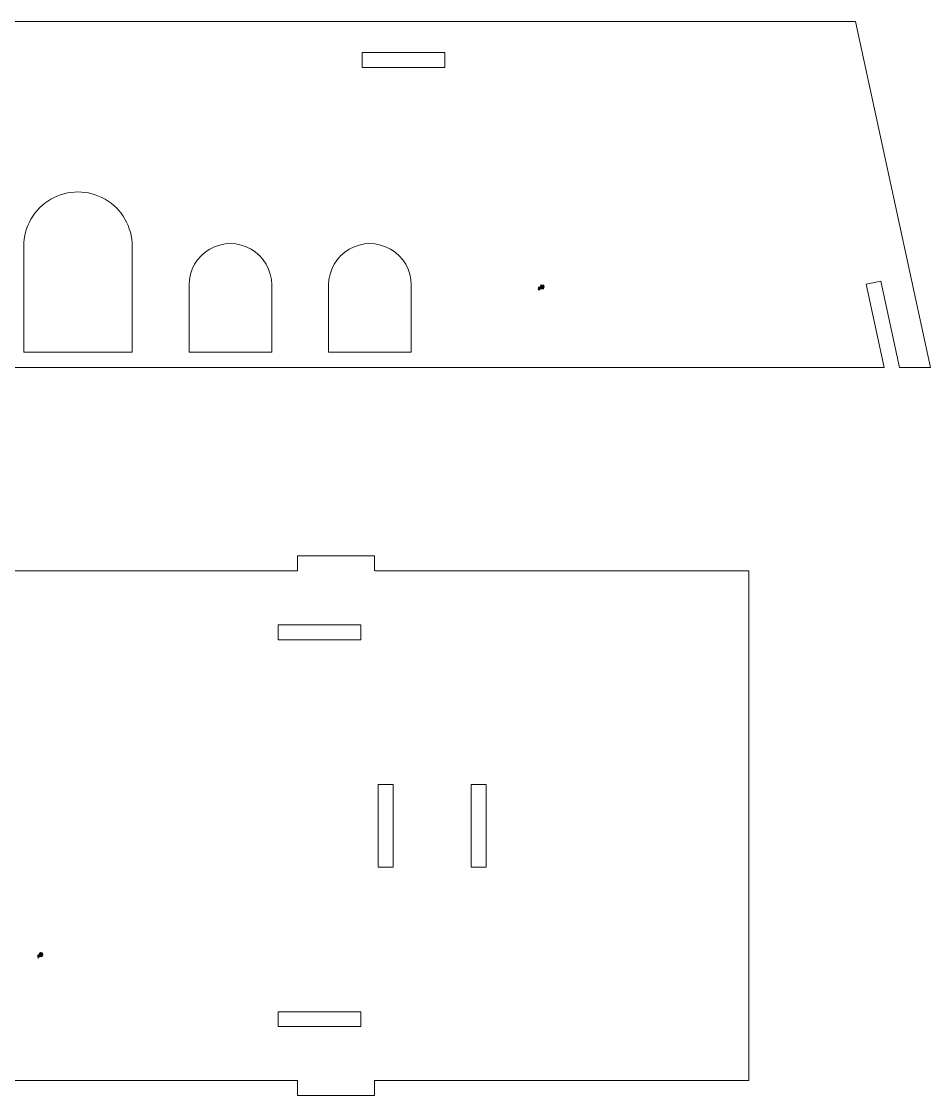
# Model space of a CAD drawing. Header units: centimetres. Extents: x -51 to 100, y -24 to 30.
# Drawn here: x 11.5 to 35.77, y 0.11 to 28.78 of the extents above; entities that cross this region are included whole.
import ezdxf

# ---------------------------------------------------------------- set-up
doc = ezdxf.new("R2010")
doc.units = ezdxf.units.CM
doc.header["$MEASUREMENT"] = 0

msp = doc.modelspace()

# ---------------------------------------------------------------- linework, layer by layer
at = {"lineweight": 9}
for points in [[(-7.74697, 28.78229), (-7.74697, 28.78229), (33.77027, 28.78229), (33.77027, 28.78229)], [(35.77027, 19.54089), (35.77027, 19.54089), (33.77027, 28.78229), (33.77027, 28.78229)], [(11.56335, 22.78229), (11.56335, 22.78229), (11.56335, 19.95469), (11.56335, 19.95469)], [(14.45991, 22.78229), (14.45991, 22.78229), (14.45991, 19.95469), (14.45991, 19.95469)], [(34.44267, 21.85125), (34.44267, 21.85125), (34.05171, 21.76665), (34.05171, 21.76665)], [(34.44267, 21.85125), (34.44267, 21.85125), (34.94267, 19.54089), (34.94267, 19.54089)], [(34.05171, 21.76665), (34.05171, 21.76665), (34.53339, 19.54089), (34.53339, 19.54089)], [(11.56335, 19.95469), (11.56335, 19.95469), (14.45991, 19.95469), (14.45991, 19.95469)], [(-8.51013, 19.54089), (-8.51013, 19.54089), (14.45991, 19.54089), (14.45991, 19.54089)], [(14.45991, 19.54089), (14.45991, 19.54089), (34.53339, 19.54089), (34.53339, 19.54089)], [(34.94267, 19.54089), (34.94267, 19.54089), (35.77027, 19.54089), (35.77027, 19.54089)], [(20.92979, 14.51521), (20.92979, 14.51521), (18.87463, 14.51521), (18.87463, 14.51521)], [(18.87463, 14.51521), (18.87463, 14.51521), (18.87463, 14.11521), (18.87463, 14.11521)], [(20.92979, 14.11521), (20.92979, 14.11521), (20.92979, 14.51521), (20.92979, 14.51521)], [(18.87463, 14.11521), (18.87463, 14.11521), (3.55739, 14.11521), (3.55739, 14.11521)], [(3.55739, 0.50693), (3.55739, 0.50693), (18.87463, 0.50693), (18.87463, 0.50693)], [(18.87463, 0.10693), (18.87463, 0.10693), (18.87463, 0.50693), (18.87463, 0.50693)], [(20.92979, 0.50693), (20.92979, 0.50693), (20.92979, 0.10693), (20.92979, 0.10693)], [(20.92979, 0.10693), (20.92979, 0.10693), (18.87463, 0.10693), (18.87463, 0.10693)]]:
    msp.add_open_spline(points, degree=3, dxfattribs=at)
at = {"color": 1, "lineweight": 9}
for points in [[(20.59783, 27.55469), (20.59783, 27.55469), (22.80475, 27.55469), (22.80475, 27.55469), (22.80475, 27.55469), (22.80475, 27.55469), (22.80475, 27.95469), (22.80475, 27.95469), (22.80475, 27.95469), (22.80475, 27.95469), (20.59783, 27.95469), (20.59783, 27.95469), (20.59783, 27.95469), (20.59783, 27.95469), (20.59783, 27.55469), (20.59783, 27.55469)], [(18.35395, 12.27661), (18.35395, 12.27661), (20.56083, 12.27661), (20.56083, 12.27661), (20.56083, 12.27661), (20.56083, 12.27661), (20.56083, 12.67661), (20.56083, 12.67661), (20.56083, 12.67661), (20.56083, 12.67661), (18.35395, 12.67661), (18.35395, 12.67661), (18.35395, 12.67661), (18.35395, 12.67661), (18.35395, 12.27661), (18.35395, 12.27661)], [(21.42291, 6.20761), (21.42291, 6.20761), (21.42291, 8.41453), (21.42291, 8.41453), (21.42291, 8.41453), (21.42291, 8.41453), (21.02291, 8.41453), (21.02291, 8.41453), (21.02291, 8.41453), (21.02291, 8.41453), (21.02291, 6.20761), (21.02291, 6.20761), (21.02291, 6.20761), (21.02291, 6.20761), (21.42291, 6.20761), (21.42291, 6.20761)], [(23.90567, 6.20761), (23.90567, 6.20761), (23.90567, 8.41453), (23.90567, 8.41453), (23.90567, 8.41453), (23.90567, 8.41453), (23.50567, 8.41453), (23.50567, 8.41453), (23.50567, 8.41453), (23.50567, 8.41453), (23.50567, 6.20761), (23.50567, 6.20761), (23.50567, 6.20761), (23.50567, 6.20761), (23.90567, 6.20761), (23.90567, 6.20761)], [(18.35395, 1.94557), (18.35395, 1.94557), (20.56083, 1.94557), (20.56083, 1.94557), (20.56083, 1.94557), (20.56083, 1.94557), (20.56083, 2.34557), (20.56083, 2.34557), (20.56083, 2.34557), (20.56083, 2.34557), (18.35395, 2.34557), (18.35395, 2.34557), (18.35395, 2.34557), (18.35395, 2.34557), (18.35395, 1.94557), (18.35395, 1.94557)]]:
    msp.add_open_spline(points, degree=3, knots=[0, 0, 0, 0, 0.2, 0.2, 0.2, 0.2, 0.4, 0.4, 0.4, 0.4, 0.6, 0.6, 0.6, 0.6, 1, 1, 1, 1], dxfattribs=at)
at = {"lineweight": 9}
for points in [[(14.45991, 22.78229), (14.45991, 23.29969), (14.18387, 23.77781), (13.73575, 24.03653), (13.73575, 24.03653), (13.28767, 24.29525), (12.73559, 24.29525), (12.28751, 24.03653), (12.28751, 24.03653), (11.83939, 23.77781), (11.56335, 23.29969), (11.56335, 22.78229)], [(18.18403, 21.74781), (18.18403, 22.14201), (17.97371, 22.50629), (17.63231, 22.70341), (17.63231, 22.70341), (17.29091, 22.90053), (16.87027, 22.90053), (16.52887, 22.70341), (16.52887, 22.70341), (16.18747, 22.50629), (15.97715, 22.14201), (15.97715, 21.74781)], [(21.90819, 21.74781), (21.90819, 22.14201), (21.69787, 22.50629), (21.35647, 22.70341), (21.35647, 22.70341), (21.01507, 22.90053), (20.59443, 22.90053), (20.25303, 22.70341), (20.25303, 22.70341), (19.91159, 22.50629), (19.70127, 22.14201), (19.70127, 21.74781)], [(15.97715, 21.74781), (15.97715, 21.74781), (15.97715, 19.95469), (15.97715, 19.95469), (15.97715, 19.95469), (15.97715, 19.95469), (18.18403, 19.95469), (18.18403, 19.95469), (18.18403, 19.95469), (18.18403, 19.95469), (18.18403, 21.74781), (18.18403, 21.74781)], [(19.70127, 21.74781), (19.70127, 21.74781), (19.70127, 19.95469), (19.70127, 19.95469), (19.70127, 19.95469), (19.70127, 19.95469), (21.90819, 19.95469), (21.90819, 19.95469), (21.90819, 19.95469), (21.90819, 19.95469), (21.90819, 21.74781), (21.90819, 21.74781)], [(20.92979, 0.50693), (20.92979, 0.50693), (30.92015, 0.50693), (30.92015, 0.50693), (30.92015, 0.50693), (30.92015, 0.50693), (30.92015, 14.11521), (30.92015, 14.11521), (30.92015, 14.11521), (30.92015, 14.11521), (20.94359, 14.11521), (20.94359, 14.11521)]]:
    msp.add_open_spline(points, degree=3, knots=[0, 0, 0, 0, 0.25, 0.25, 0.25, 0.25, 0.5, 0.5, 0.5, 0.5, 1, 1, 1, 1], dxfattribs=at)
at = {"color": 1}
for points, knots in [([(25.34439, 21.64411), (25.34439, 21.62996), (25.33974, 21.62288), (25.33042, 21.62288), (25.33042, 21.62288), (25.32764, 21.62288), (25.32427, 21.62435), (25.32024, 21.62727), (25.32024, 21.62727), (25.31623, 21.6302), (25.31318, 21.63176), (25.31106, 21.63194), (25.31106, 21.63194), (25.30897, 21.6321), (25.30711, 21.63148), (25.30551, 21.6301), (25.30551, 21.6301), (25.30392, 21.62872), (25.30306, 21.62697), (25.30294, 21.62487), (25.30294, 21.62487), (25.30294, 21.62487), (25.29879, 21.62487), (25.29879, 21.62487), (25.29879, 21.62487), (25.29851, 21.62605), (25.29839, 21.62717), (25.29839, 21.62826), (25.29839, 21.62826), (25.29839, 21.63273), (25.30068, 21.63692), (25.30527, 21.64084), (25.30527, 21.64084), (25.30637, 21.64181), (25.3106, 21.64457), (25.31801, 21.64914), (25.31801, 21.64914), (25.32539, 21.65369), (25.32912, 21.65935), (25.3292, 21.66614), (25.3292, 21.66614), (25.3293, 21.67362), (25.32595, 21.67737), (25.31908, 21.67737), (25.31908, 21.67737), (25.3132, 21.67737), (25.31024, 21.67616), (25.31024, 21.67374), (25.31024, 21.67374), (25.31024, 21.67346), (25.3115, 21.67246), (25.31399, 21.67073), (25.31399, 21.67073), (25.31649, 21.66899), (25.31773, 21.66684), (25.31773, 21.66428), (25.31773, 21.66428), (25.31773, 21.66205), (25.31681, 21.66013), (25.31495, 21.65854), (25.31495, 21.65854), (25.3131, 21.65694), (25.31104, 21.65614), (25.30879, 21.65614), (25.30879, 21.65614), (25.30282, 21.65678), (25.29985, 21.65975), (25.29985, 21.6651), (25.29985, 21.6651), (25.29985, 21.66993), (25.3016, 21.6738), (25.30511, 21.67673), (25.30511, 21.67673), (25.30917, 21.68005), (25.31529, 21.6817), (25.32351, 21.6817), (25.32351, 21.6817), (25.32898, 21.6817), (25.33353, 21.68033), (25.3372, 21.67759), (25.3372, 21.67759), (25.34125, 21.6746), (25.34329, 21.67047), (25.34329, 21.6652), (25.34329, 21.6652), (25.34329, 21.66073), (25.34135, 21.65698), (25.3375, 21.65399), (25.3375, 21.65399), (25.33519, 21.65219), (25.33108, 21.65007), (25.32515, 21.64762), (25.32515, 21.64762), (25.31942, 21.64523), (25.31559, 21.64317), (25.31363, 21.64141), (25.31363, 21.64141), (25.31363, 21.64141), (25.31363, 21.64112), (25.31363, 21.64112), (25.31363, 21.64112), (25.31535, 21.64139), (25.31703, 21.64153), (25.31866, 21.64153), (25.31866, 21.64153), (25.32345, 21.64153), (25.3281, 21.64022), (25.33259, 21.63762), (25.33259, 21.63762), (25.33351, 21.63706), (25.33447, 21.6368), (25.33545, 21.6368), (25.33545, 21.6368), (25.33868, 21.6368), (25.34029, 21.63924), (25.34029, 21.64411), (25.34029, 21.64411), (25.34029, 21.64411), (25.34439, 21.64411), (25.34439, 21.64411)], [0, 0, 0, 0, 0.03225806, 0.03225806, 0.03225806, 0.03225806, 0.06451613, 0.06451613, 0.06451613, 0.06451613, 0.09677419, 0.09677419, 0.09677419, 0.09677419, 0.12903226, 0.12903226, 0.12903226, 0.12903226, 0.16129032, 0.16129032, 0.16129032, 0.16129032, 0.19354839, 0.19354839, 0.19354839, 0.19354839, 0.22580645, 0.22580645, 0.22580645, 0.22580645, 0.25806452, 0.25806452, 0.25806452, 0.25806452, 0.29032258, 0.29032258, 0.29032258, 0.29032258, 0.32258065, 0.32258065, 0.32258065, 0.32258065, 0.35483871, 0.35483871, 0.35483871, 0.35483871, 0.38709677, 0.38709677, 0.38709677, 0.38709677, 0.41935484, 0.41935484, 0.41935484, 0.41935484, 0.4516129, 0.4516129, 0.4516129, 0.4516129, 0.48387097, 0.48387097, 0.48387097, 0.48387097, 0.51612903, 0.51612903, 0.51612903, 0.51612903, 0.5483871, 0.5483871, 0.5483871, 0.5483871, 0.58064516, 0.58064516, 0.58064516, 0.58064516, 0.61290323, 0.61290323, 0.61290323, 0.61290323, 0.64516129, 0.64516129, 0.64516129, 0.64516129, 0.67741935, 0.67741935, 0.67741935, 0.67741935, 0.70967742, 0.70967742, 0.70967742, 0.70967742, 0.74193548, 0.74193548, 0.74193548, 0.74193548, 0.77419355, 0.77419355, 0.77419355, 0.77419355, 0.80645161, 0.80645161, 0.80645161, 0.80645161, 0.83870968, 0.83870968, 0.83870968, 0.83870968, 0.87096774, 0.87096774, 0.87096774, 0.87096774, 0.90322581, 0.90322581, 0.90322581, 0.90322581, 0.93548387, 0.93548387, 0.93548387, 0.93548387, 1, 1, 1, 1]), ([(25.3689, 21.6396), (25.3689, 21.6396), (25.37638, 21.64381), (25.37638, 21.64381), (25.37638, 21.64381), (25.37606, 21.65129), (25.3759, 21.65784), (25.3759, 21.66346), (25.3759, 21.66346), (25.3759, 21.66346), (25.3759, 21.71209), (25.3759, 21.71209), (25.3759, 21.71209), (25.3759, 21.71209), (25.37965, 21.71537), (25.37965, 21.71537), (25.37965, 21.71537), (25.37965, 21.71537), (25.37356, 21.71958), (25.37356, 21.71958), (25.37356, 21.71958), (25.37544, 21.72301), (25.37933, 21.73001), (25.38526, 21.74063), (25.38526, 21.74063), (25.38526, 21.74063), (25.38901, 21.74342), (25.38901, 21.74342), (25.38901, 21.74342), (25.38901, 21.74342), (25.37917, 21.74997), (25.37917, 21.74997), (25.37917, 21.74997), (25.37606, 21.73999), (25.37247, 21.73065), (25.36842, 21.72191), (25.36842, 21.72191), (25.36437, 21.71319), (25.36071, 21.70617), (25.35744, 21.70088), (25.35744, 21.70088), (25.35415, 21.69557), (25.35127, 21.6912), (25.34878, 21.68777), (25.34878, 21.68777), (25.34878, 21.68777), (25.35018, 21.68637), (25.35018, 21.68637), (25.35018, 21.68637), (25.35487, 21.69104), (25.36125, 21.69946), (25.36935, 21.71164), (25.36935, 21.71164), (25.36935, 21.71164), (25.36935, 21.66205), (25.36935, 21.66205), (25.36935, 21.66205), (25.36935, 21.65676), (25.36919, 21.64928), (25.3689, 21.6396)], [0, 0, 0, 0, 0.0625, 0.0625, 0.0625, 0.0625, 0.125, 0.125, 0.125, 0.125, 0.1875, 0.1875, 0.1875, 0.1875, 0.25, 0.25, 0.25, 0.25, 0.3125, 0.3125, 0.3125, 0.3125, 0.375, 0.375, 0.375, 0.375, 0.4375, 0.4375, 0.4375, 0.4375, 0.5, 0.5, 0.5, 0.5, 0.5625, 0.5625, 0.5625, 0.5625, 0.625, 0.625, 0.625, 0.625, 0.6875, 0.6875, 0.6875, 0.6875, 0.75, 0.75, 0.75, 0.75, 0.8125, 0.8125, 0.8125, 0.8125, 0.875, 0.875, 0.875, 0.875, 1, 1, 1, 1]), ([(25.41894, 21.71818), (25.41894, 21.71818), (25.39977, 21.71818), (25.39977, 21.71818), (25.39977, 21.71818), (25.401, 21.72253), (25.4024, 21.72674), (25.40398, 21.73081), (25.40398, 21.73081), (25.40398, 21.73081), (25.40725, 21.73361), (25.40725, 21.73361), (25.40725, 21.73361), (25.40725, 21.73361), (25.39789, 21.73875), (25.39789, 21.73875), (25.39789, 21.73875), (25.39633, 21.72972), (25.3947, 21.72199), (25.39298, 21.71561), (25.39298, 21.71561), (25.39126, 21.7092), (25.38853, 21.70196), (25.3848, 21.69386), (25.3848, 21.69386), (25.3848, 21.69386), (25.3862, 21.69292), (25.3862, 21.69292), (25.3862, 21.69292), (25.39087, 21.69884), (25.39524, 21.70649), (25.39929, 21.71585), (25.39929, 21.71585), (25.39929, 21.71585), (25.41894, 21.71585), (25.41894, 21.71585), (25.41894, 21.71585), (25.41894, 21.71585), (25.41894, 21.68825), (25.41894, 21.68825), (25.41894, 21.68825), (25.41894, 21.68825), (25.38292, 21.68825), (25.38292, 21.68825), (25.38292, 21.68825), (25.38292, 21.68825), (25.38666, 21.6845), (25.38666, 21.6845), (25.38666, 21.6845), (25.38947, 21.68544), (25.39258, 21.68591), (25.39601, 21.68591), (25.39601, 21.68591), (25.39601, 21.68591), (25.41894, 21.68591), (25.41894, 21.68591), (25.41894, 21.68591), (25.41894, 21.67031), (25.41878, 21.65488), (25.41846, 21.6396), (25.41846, 21.6396), (25.41846, 21.6396), (25.42595, 21.64241), (25.42595, 21.64241), (25.42595, 21.64241), (25.42565, 21.6474), (25.42549, 21.66189), (25.42549, 21.68591), (25.42549, 21.68591), (25.42549, 21.68591), (25.45963, 21.68591), (25.45963, 21.68591), (25.45963, 21.68591), (25.45963, 21.68591), (25.45215, 21.69386), (25.45215, 21.69386), (25.45215, 21.69386), (25.45215, 21.69386), (25.44606, 21.68825), (25.44606, 21.68825), (25.44606, 21.68825), (25.44606, 21.68825), (25.42549, 21.68825), (25.42549, 21.68825), (25.42549, 21.68825), (25.42549, 21.68825), (25.42549, 21.71585), (25.42549, 21.71585), (25.42549, 21.71585), (25.42549, 21.71585), (25.45542, 21.71585), (25.45542, 21.71585), (25.45542, 21.71585), (25.45542, 21.71585), (25.447, 21.72425), (25.447, 21.72425), (25.447, 21.72425), (25.447, 21.72425), (25.44091, 21.71818), (25.44091, 21.71818), (25.44091, 21.71818), (25.44091, 21.71818), (25.42549, 21.71818), (25.42549, 21.71818), (25.42549, 21.71818), (25.42549, 21.71818), (25.42549, 21.74157), (25.42549, 21.74157), (25.42549, 21.74157), (25.42549, 21.74157), (25.42922, 21.74484), (25.42922, 21.74484), (25.42922, 21.74484), (25.42922, 21.74484), (25.41846, 21.74997), (25.41846, 21.74997), (25.41846, 21.74997), (25.41878, 21.74063), (25.41894, 21.73001), (25.41894, 21.71818)], [0, 0, 0, 0, 0.03225806, 0.03225806, 0.03225806, 0.03225806, 0.06451613, 0.06451613, 0.06451613, 0.06451613, 0.09677419, 0.09677419, 0.09677419, 0.09677419, 0.12903226, 0.12903226, 0.12903226, 0.12903226, 0.16129032, 0.16129032, 0.16129032, 0.16129032, 0.19354839, 0.19354839, 0.19354839, 0.19354839, 0.22580645, 0.22580645, 0.22580645, 0.22580645, 0.25806452, 0.25806452, 0.25806452, 0.25806452, 0.29032258, 0.29032258, 0.29032258, 0.29032258, 0.32258065, 0.32258065, 0.32258065, 0.32258065, 0.35483871, 0.35483871, 0.35483871, 0.35483871, 0.38709677, 0.38709677, 0.38709677, 0.38709677, 0.41935484, 0.41935484, 0.41935484, 0.41935484, 0.4516129, 0.4516129, 0.4516129, 0.4516129, 0.48387097, 0.48387097, 0.48387097, 0.48387097, 0.51612903, 0.51612903, 0.51612903, 0.51612903, 0.5483871, 0.5483871, 0.5483871, 0.5483871, 0.58064516, 0.58064516, 0.58064516, 0.58064516, 0.61290323, 0.61290323, 0.61290323, 0.61290323, 0.64516129, 0.64516129, 0.64516129, 0.64516129, 0.67741935, 0.67741935, 0.67741935, 0.67741935, 0.70967742, 0.70967742, 0.70967742, 0.70967742, 0.74193548, 0.74193548, 0.74193548, 0.74193548, 0.77419355, 0.77419355, 0.77419355, 0.77419355, 0.80645161, 0.80645161, 0.80645161, 0.80645161, 0.83870968, 0.83870968, 0.83870968, 0.83870968, 0.87096774, 0.87096774, 0.87096774, 0.87096774, 0.90322581, 0.90322581, 0.90322581, 0.90322581, 0.93548387, 0.93548387, 0.93548387, 0.93548387, 1, 1, 1, 1]), ([(11.96869, 3.79571), (11.96869, 3.79571), (11.93916, 3.79571), (11.93916, 3.79571), (11.93916, 3.79571), (11.93916, 3.79571), (11.93916, 3.80008), (11.93916, 3.80008), (11.93916, 3.80008), (11.94223, 3.80016), (11.94427, 3.80095), (11.94525, 3.80247), (11.94525, 3.80247), (11.94598, 3.80361), (11.94634, 3.80582), (11.94634, 3.80914), (11.94634, 3.80914), (11.94634, 3.80914), (11.94634, 3.83867), (11.94634, 3.83867), (11.94634, 3.83867), (11.94634, 3.83867), (11.93676, 3.8234), (11.93676, 3.8234), (11.93676, 3.8234), (11.93676, 3.8234), (11.93337, 3.8248), (11.93337, 3.8248), (11.93337, 3.8248), (11.93337, 3.8248), (11.94624, 3.85475), (11.94624, 3.85475), (11.94624, 3.85475), (11.94624, 3.85475), (11.96149, 3.85475), (11.96149, 3.85475), (11.96149, 3.85475), (11.96149, 3.85475), (11.96149, 3.80914), (11.96149, 3.80914), (11.96149, 3.80914), (11.96149, 3.80582), (11.96187, 3.80361), (11.96261, 3.80247), (11.96261, 3.80247), (11.96358, 3.80095), (11.9656, 3.80016), (11.96869, 3.80008), (11.96869, 3.80008), (11.96869, 3.80008), (11.96869, 3.79571), (11.96869, 3.79571)], [0, 0, 0, 0, 0.07142857, 0.07142857, 0.07142857, 0.07142857, 0.14285714, 0.14285714, 0.14285714, 0.14285714, 0.21428571, 0.21428571, 0.21428571, 0.21428571, 0.28571429, 0.28571429, 0.28571429, 0.28571429, 0.35714286, 0.35714286, 0.35714286, 0.35714286, 0.42857143, 0.42857143, 0.42857143, 0.42857143, 0.5, 0.5, 0.5, 0.5, 0.57142857, 0.57142857, 0.57142857, 0.57142857, 0.64285714, 0.64285714, 0.64285714, 0.64285714, 0.71428571, 0.71428571, 0.71428571, 0.71428571, 0.78571429, 0.78571429, 0.78571429, 0.78571429, 0.85714286, 0.85714286, 0.85714286, 0.85714286, 1, 1, 1, 1]), ([(11.99009, 3.81259), (11.99009, 3.81259), (11.99757, 3.8168), (11.99757, 3.8168), (11.99757, 3.8168), (11.99725, 3.82428), (11.99709, 3.83083), (11.99709, 3.83645), (11.99709, 3.83645), (11.99709, 3.83645), (11.99709, 3.88508), (11.99709, 3.88508), (11.99709, 3.88508), (11.99709, 3.88508), (12.00084, 3.88836), (12.00084, 3.88836), (12.00084, 3.88836), (12.00084, 3.88836), (11.99475, 3.89257), (11.99475, 3.89257), (11.99475, 3.89257), (11.99663, 3.896), (12.00052, 3.903), (12.00645, 3.91362), (12.00645, 3.91362), (12.00645, 3.91362), (12.0102, 3.91641), (12.0102, 3.91641), (12.0102, 3.91641), (12.0102, 3.91641), (12.00036, 3.92296), (12.00036, 3.92296), (12.00036, 3.92296), (11.99725, 3.91298), (11.99366, 3.90364), (11.98961, 3.8949), (11.98961, 3.8949), (11.98556, 3.88618), (11.9819, 3.87916), (11.97863, 3.87387), (11.97863, 3.87387), (11.97534, 3.86856), (11.97246, 3.86419), (11.96997, 3.86076), (11.96997, 3.86076), (11.96997, 3.86076), (11.97137, 3.85936), (11.97137, 3.85936), (11.97137, 3.85936), (11.97606, 3.86403), (11.98244, 3.87245), (11.99054, 3.88463), (11.99054, 3.88463), (11.99054, 3.88463), (11.99054, 3.83504), (11.99054, 3.83504), (11.99054, 3.83504), (11.99054, 3.82975), (11.99038, 3.82227), (11.99009, 3.81259)], [0, 0, 0, 0, 0.0625, 0.0625, 0.0625, 0.0625, 0.125, 0.125, 0.125, 0.125, 0.1875, 0.1875, 0.1875, 0.1875, 0.25, 0.25, 0.25, 0.25, 0.3125, 0.3125, 0.3125, 0.3125, 0.375, 0.375, 0.375, 0.375, 0.4375, 0.4375, 0.4375, 0.4375, 0.5, 0.5, 0.5, 0.5, 0.5625, 0.5625, 0.5625, 0.5625, 0.625, 0.625, 0.625, 0.625, 0.6875, 0.6875, 0.6875, 0.6875, 0.75, 0.75, 0.75, 0.75, 0.8125, 0.8125, 0.8125, 0.8125, 0.875, 0.875, 0.875, 0.875, 1, 1, 1, 1]), ([(12.04013, 3.89117), (12.04013, 3.89117), (12.02096, 3.89117), (12.02096, 3.89117), (12.02096, 3.89117), (12.02219, 3.89552), (12.02359, 3.89973), (12.02517, 3.9038), (12.02517, 3.9038), (12.02517, 3.9038), (12.02844, 3.9066), (12.02844, 3.9066), (12.02844, 3.9066), (12.02844, 3.9066), (12.01908, 3.91174), (12.01908, 3.91174), (12.01908, 3.91174), (12.01752, 3.90271), (12.01589, 3.89498), (12.01417, 3.8886), (12.01417, 3.8886), (12.01245, 3.88219), (12.00972, 3.87495), (12.00599, 3.86685), (12.00599, 3.86685), (12.00599, 3.86685), (12.00739, 3.86591), (12.00739, 3.86591), (12.00739, 3.86591), (12.01206, 3.87183), (12.01643, 3.87948), (12.02048, 3.88884), (12.02048, 3.88884), (12.02048, 3.88884), (12.04013, 3.88884), (12.04013, 3.88884), (12.04013, 3.88884), (12.04013, 3.88884), (12.04013, 3.86124), (12.04013, 3.86124), (12.04013, 3.86124), (12.04013, 3.86124), (12.00411, 3.86124), (12.00411, 3.86124), (12.00411, 3.86124), (12.00411, 3.86124), (12.00785, 3.85749), (12.00785, 3.85749), (12.00785, 3.85749), (12.01066, 3.85843), (12.01377, 3.8589), (12.0172, 3.8589), (12.0172, 3.8589), (12.0172, 3.8589), (12.04013, 3.8589), (12.04013, 3.8589), (12.04013, 3.8589), (12.04013, 3.8433), (12.03997, 3.82787), (12.03965, 3.81259), (12.03965, 3.81259), (12.03965, 3.81259), (12.04714, 3.8154), (12.04714, 3.8154), (12.04714, 3.8154), (12.04684, 3.82039), (12.04668, 3.83488), (12.04668, 3.8589), (12.04668, 3.8589), (12.04668, 3.8589), (12.08082, 3.8589), (12.08082, 3.8589), (12.08082, 3.8589), (12.08082, 3.8589), (12.07334, 3.86685), (12.07334, 3.86685), (12.07334, 3.86685), (12.07334, 3.86685), (12.06725, 3.86124), (12.06725, 3.86124), (12.06725, 3.86124), (12.06725, 3.86124), (12.04668, 3.86124), (12.04668, 3.86124), (12.04668, 3.86124), (12.04668, 3.86124), (12.04668, 3.88884), (12.04668, 3.88884), (12.04668, 3.88884), (12.04668, 3.88884), (12.07661, 3.88884), (12.07661, 3.88884), (12.07661, 3.88884), (12.07661, 3.88884), (12.06819, 3.89724), (12.06819, 3.89724), (12.06819, 3.89724), (12.06819, 3.89724), (12.0621, 3.89117), (12.0621, 3.89117), (12.0621, 3.89117), (12.0621, 3.89117), (12.04668, 3.89117), (12.04668, 3.89117), (12.04668, 3.89117), (12.04668, 3.89117), (12.04668, 3.91456), (12.04668, 3.91456), (12.04668, 3.91456), (12.04668, 3.91456), (12.05041, 3.91783), (12.05041, 3.91783), (12.05041, 3.91783), (12.05041, 3.91783), (12.03965, 3.92296), (12.03965, 3.92296), (12.03965, 3.92296), (12.03997, 3.91362), (12.04013, 3.903), (12.04013, 3.89117)], [0, 0, 0, 0, 0.03225806, 0.03225806, 0.03225806, 0.03225806, 0.06451613, 0.06451613, 0.06451613, 0.06451613, 0.09677419, 0.09677419, 0.09677419, 0.09677419, 0.12903226, 0.12903226, 0.12903226, 0.12903226, 0.16129032, 0.16129032, 0.16129032, 0.16129032, 0.19354839, 0.19354839, 0.19354839, 0.19354839, 0.22580645, 0.22580645, 0.22580645, 0.22580645, 0.25806452, 0.25806452, 0.25806452, 0.25806452, 0.29032258, 0.29032258, 0.29032258, 0.29032258, 0.32258065, 0.32258065, 0.32258065, 0.32258065, 0.35483871, 0.35483871, 0.35483871, 0.35483871, 0.38709677, 0.38709677, 0.38709677, 0.38709677, 0.41935484, 0.41935484, 0.41935484, 0.41935484, 0.4516129, 0.4516129, 0.4516129, 0.4516129, 0.48387097, 0.48387097, 0.48387097, 0.48387097, 0.51612903, 0.51612903, 0.51612903, 0.51612903, 0.5483871, 0.5483871, 0.5483871, 0.5483871, 0.58064516, 0.58064516, 0.58064516, 0.58064516, 0.61290323, 0.61290323, 0.61290323, 0.61290323, 0.64516129, 0.64516129, 0.64516129, 0.64516129, 0.67741935, 0.67741935, 0.67741935, 0.67741935, 0.70967742, 0.70967742, 0.70967742, 0.70967742, 0.74193548, 0.74193548, 0.74193548, 0.74193548, 0.77419355, 0.77419355, 0.77419355, 0.77419355, 0.80645161, 0.80645161, 0.80645161, 0.80645161, 0.83870968, 0.83870968, 0.83870968, 0.83870968, 0.87096774, 0.87096774, 0.87096774, 0.87096774, 0.90322581, 0.90322581, 0.90322581, 0.90322581, 0.93548387, 0.93548387, 0.93548387, 0.93548387, 1, 1, 1, 1])]:
    msp.add_open_spline(points, degree=3, knots=knots, dxfattribs=at)

doc.saveas('drawing.dxf')
